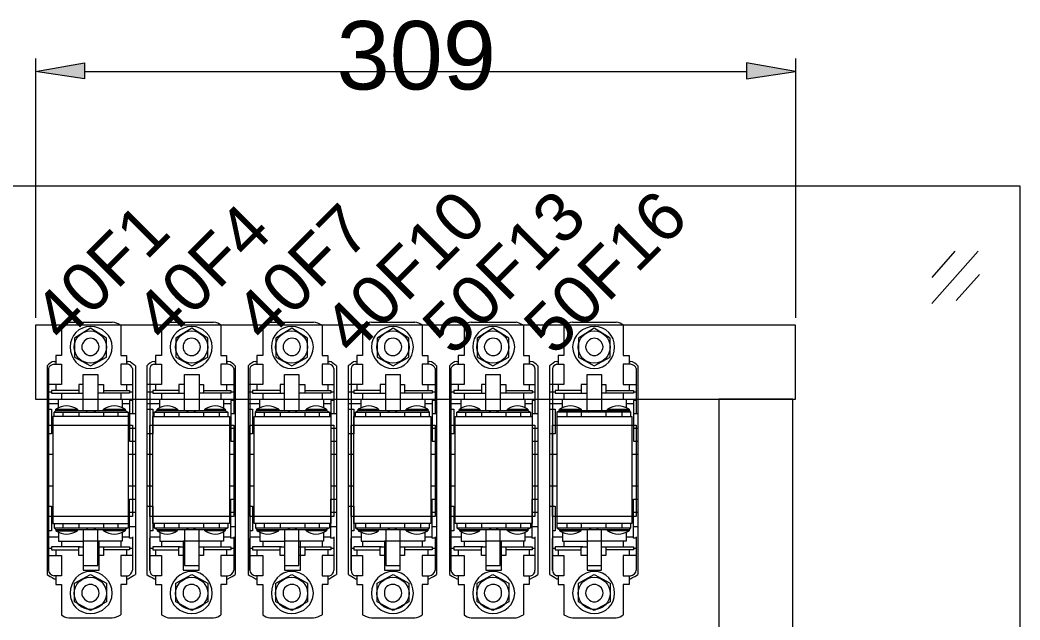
# Model space of a CAD drawing. Header units: millimetres. Extents: x 1004 to 59588, y 686 to 38112.
# Drawn here: x 17306.2 to 17712.5, y 12827.4 to 13071 of the extents above; entities that cross this region are included whole.
import ezdxf

# ---------------------------------------------------------------- set-up
doc = ezdxf.new("R2010")
doc.units = ezdxf.units.MM
doc.layers.add('PDF4_Geometry', color=7, linetype='Continuous')
doc.layers.add('PDF4_Text', color=7, linetype='Continuous')
doc.styles.add('PDF Arial', font='arial.ttf')

msp = doc.modelspace()

# ---------------------------------------------------------------- hatches: boundary and pattern name
at = {"layer": 'PDF4_Geometry', "transparency": 33554559}
for points in [[(17332.46, 13053.54), (17332.46, 13047.07), (17312.46, 13050.01), (17312.46, 13050.01)], [(17601.28, 13053.54), (17601.28, 13047.07), (17621.28, 13050.01), (17621.28, 13050.01)]]:
    msp.add_hatch(color=256, dxfattribs=at).paths.add_polyline_path(points)

# ---------------------------------------------------------------- linework, layer by layer
at = {"layer": 'PDF4_Geometry', "lineweight": 18}
for points in [[(17312.46, 13055.3), (17312.46, 12950.01)], [(17621.28, 13055.3), (17621.28, 12950.01)], [(17332.46, 13050.01), (17601.28, 13050.01)], [(17325.99, 12948.24), (17343.63, 12948.24)], [(17366.58, 12948.24), (17384.81, 12948.24)], [(17407.75, 12948.24), (17425.4, 12948.24)], [(17448.93, 12948.24), (17466.58, 12948.24)], [(17489.52, 12948.24), (17507.75, 12948.24)], [(17530.69, 12948.24), (17548.34, 12948.24)], [(17323.05, 12947.07), (17323.05, 12934.71), (17320.69, 12934.71), (17320.69, 12931.18)], [(17347.16, 12947.07), (17347.16, 12934.71), (17349.52, 12934.71), (17349.52, 12931.18)], [(17363.63, 12947.07), (17363.63, 12934.71), (17361.28, 12934.71), (17361.28, 12931.18)], [(17387.75, 12947.07), (17387.75, 12934.71), (17390.11, 12934.71), (17390.11, 12931.18)], [(17404.81, 12947.07), (17404.81, 12934.71), (17402.46, 12934.71), (17402.46, 12931.18)], [(17428.93, 12947.07), (17428.93, 12934.71), (17431.28, 12934.71), (17431.28, 12931.18)], [(17445.4, 12947.07), (17445.4, 12934.71), (17443.05, 12934.71), (17443.05, 12931.18)], [(17469.52, 12947.07), (17469.52, 12934.71), (17471.87, 12934.71), (17471.87, 12931.18)], [(17486.58, 12947.07), (17486.58, 12934.71), (17484.22, 12934.71), (17484.22, 12931.18)], [(17510.69, 12947.07), (17510.69, 12934.71), (17513.05, 12934.71), (17513.05, 12931.18)], [(17527.16, 12947.07), (17527.16, 12934.71), (17524.81, 12934.71), (17524.81, 12931.18)], [(17551.28, 12947.07), (17551.28, 12934.71), (17553.63, 12934.71), (17553.63, 12931.18)], [(17320.11, 12932.36), (17320.69, 12932.36)], [(17349.52, 12932.36), (17350.11, 12932.36)], [(17360.69, 12932.36), (17361.28, 12932.36)], [(17390.11, 12932.36), (17390.69, 12932.36)], [(17401.87, 12932.36), (17402.46, 12932.36)], [(17431.28, 12932.36), (17431.87, 12932.36)], [(17442.46, 12932.36), (17443.05, 12932.36)], [(17471.87, 12932.36), (17472.46, 12932.36)], [(17483.63, 12932.36), (17484.22, 12932.36)], [(17513.05, 12932.36), (17513.63, 12932.36)], [(17524.22, 12932.36), (17524.81, 12932.36)], [(17553.63, 12932.36), (17554.22, 12932.36)], [(17320.11, 12931.18), (17323.05, 12931.18), (17323.05, 12922.95), (17317.16, 12922.95)], [(17317.16, 12930.59), (17317.16, 12912.95), (17317.16, 12885.89), (17317.16, 12845.89)], [(17317.75, 12929.42), (17317.75, 12922.95)], [(17350.11, 12931.18), (17347.16, 12931.18), (17347.16, 12922.95), (17351.87, 12922.95)], [(17350.11, 12931.18), (17350.11, 12931.18)], [(17351.87, 12929.42), (17351.87, 12911.18)], [(17353.05, 12930.59), (17353.05, 12885.89), (17353.05, 12845.89)], [(17360.69, 12931.18), (17363.63, 12931.18), (17363.63, 12922.95), (17357.75, 12922.95)], [(17357.75, 12930.59), (17357.75, 12912.95), (17357.75, 12885.89), (17357.75, 12845.89)], [(17358.93, 12929.42), (17358.93, 12922.95)], [(17390.69, 12931.18), (17387.75, 12931.18), (17387.75, 12922.95), (17393.05, 12922.95)], [(17390.69, 12931.18), (17390.69, 12931.18)], [(17393.05, 12929.42), (17393.05, 12911.18)], [(17393.63, 12930.59), (17393.63, 12885.89), (17393.63, 12845.89)], [(17401.87, 12931.18), (17404.81, 12931.18), (17404.81, 12922.95), (17398.93, 12922.95)], [(17398.93, 12930.59), (17398.93, 12912.95), (17398.93, 12885.89), (17398.93, 12845.89)], [(17399.52, 12929.42), (17399.52, 12922.95)], [(17431.87, 12931.18), (17428.93, 12931.18), (17428.93, 12922.95), (17433.63, 12922.95)], [(17431.87, 12931.18), (17431.87, 12931.18)], [(17433.63, 12929.42), (17433.63, 12911.18)], [(17434.81, 12930.59), (17434.81, 12885.89), (17434.81, 12845.89)], [(17442.46, 12931.18), (17445.4, 12931.18), (17445.4, 12922.95), (17439.52, 12922.95)], [(17439.52, 12930.59), (17439.52, 12912.95), (17439.52, 12885.89), (17439.52, 12845.89)], [(17440.69, 12929.42), (17440.69, 12922.95)], [(17472.46, 12931.18), (17469.52, 12931.18), (17469.52, 12922.95), (17474.81, 12922.95)], [(17472.46, 12931.18), (17472.46, 12931.18)], [(17474.81, 12929.42), (17474.81, 12911.18)], [(17475.4, 12930.59), (17475.4, 12885.89), (17475.4, 12845.89)], [(17483.63, 12931.18), (17486.58, 12931.18), (17486.58, 12922.95), (17480.69, 12922.95)], [(17480.69, 12930.59), (17480.69, 12912.95), (17480.69, 12885.89), (17480.69, 12845.89)], [(17481.28, 12929.42), (17481.28, 12922.95)], [(17513.63, 12931.18), (17510.69, 12931.18), (17510.69, 12922.95), (17515.4, 12922.95)], [(17513.63, 12931.18), (17513.63, 12931.18)], [(17515.4, 12929.42), (17515.4, 12911.18)], [(17516.58, 12930.59), (17516.58, 12885.89), (17516.58, 12845.89)], [(17524.22, 12931.18), (17527.16, 12931.18), (17527.16, 12922.95), (17521.28, 12922.95)], [(17521.28, 12930.59), (17521.28, 12912.95), (17521.28, 12885.89), (17521.28, 12845.89)], [(17522.46, 12929.42), (17522.46, 12922.95)], [(17554.22, 12931.18), (17551.28, 12931.18), (17551.28, 12922.95), (17556.58, 12922.95)], [(17554.22, 12931.18), (17554.22, 12931.18)], [(17556.58, 12929.42), (17556.58, 12911.18)], [(17557.16, 12930.59), (17557.16, 12885.89), (17557.16, 12845.89)], [(17331.87, 12912.36), (17331.87, 12927.07), (17337.75, 12927.07), (17337.75, 12912.36)], [(17373.05, 12912.36), (17373.05, 12927.07), (17378.93, 12927.07), (17378.93, 12912.36)], [(17413.63, 12912.36), (17413.63, 12927.07), (17419.52, 12927.07), (17419.52, 12912.36)], [(17454.81, 12912.36), (17454.81, 12927.07), (17460.69, 12927.07), (17460.69, 12912.36)], [(17495.4, 12912.36), (17495.4, 12927.07), (17501.28, 12927.07), (17501.28, 12912.36)], [(17536.58, 12912.36), (17536.58, 12927.07), (17542.46, 12927.07), (17542.46, 12912.36)], [(17317.16, 12920.01), (17318.93, 12920.01)], [(17330.11, 12920.59), (17318.93, 12920.59), (17318.93, 12919.42), (17331.87, 12919.42)], [(17320.69, 12922.95), (17320.69, 12920.59)], [(17323.05, 12919.42), (17323.05, 12917.07)], [(17331.87, 12922.95), (17330.11, 12922.95), (17330.11, 12919.42)], [(17337.75, 12922.95), (17340.11, 12922.95), (17340.11, 12919.42)], [(17340.11, 12920.59), (17350.69, 12920.59), (17350.69, 12919.42), (17337.75, 12919.42)], [(17347.16, 12919.42), (17347.16, 12917.07)], [(17349.52, 12922.95), (17349.52, 12920.59)], [(17350.69, 12920.01), (17351.87, 12920.01)], [(17357.75, 12920.01), (17360.11, 12920.01)], [(17370.69, 12920.59), (17360.11, 12920.59), (17360.11, 12919.42), (17373.05, 12919.42)], [(17361.28, 12922.95), (17361.28, 12920.59)], [(17363.63, 12919.42), (17363.63, 12917.07)], [(17373.05, 12922.95), (17370.69, 12922.95), (17370.69, 12919.42)], [(17378.93, 12922.95), (17380.69, 12922.95), (17380.69, 12919.42)], [(17380.69, 12920.59), (17391.87, 12920.59), (17391.87, 12919.42), (17378.93, 12919.42)], [(17387.75, 12919.42), (17387.75, 12917.07)], [(17390.11, 12922.95), (17390.11, 12920.59)], [(17391.87, 12920.01), (17393.05, 12920.01)], [(17398.93, 12920.01), (17400.69, 12920.01)], [(17411.87, 12920.59), (17400.69, 12920.59), (17400.69, 12919.42), (17413.63, 12919.42)], [(17402.46, 12922.95), (17402.46, 12920.59)], [(17404.81, 12919.42), (17404.81, 12917.07)], [(17413.63, 12922.95), (17411.87, 12922.95), (17411.87, 12919.42)], [(17419.52, 12922.95), (17421.87, 12922.95), (17421.87, 12919.42)], [(17421.87, 12920.59), (17432.46, 12920.59), (17432.46, 12919.42), (17419.52, 12919.42)], [(17428.93, 12919.42), (17428.93, 12917.07)], [(17431.28, 12922.95), (17431.28, 12920.59)], [(17432.46, 12920.01), (17433.63, 12920.01)], [(17439.52, 12920.01), (17441.87, 12920.01)], [(17452.46, 12920.59), (17441.87, 12920.59), (17441.87, 12919.42), (17454.81, 12919.42)], [(17443.05, 12922.95), (17443.05, 12920.59)], [(17445.4, 12919.42), (17445.4, 12917.07)], [(17454.81, 12922.95), (17452.46, 12922.95), (17452.46, 12919.42)], [(17460.69, 12922.95), (17462.46, 12922.95), (17462.46, 12919.42)], [(17462.46, 12920.59), (17473.63, 12920.59), (17473.63, 12919.42), (17460.69, 12919.42)], [(17469.52, 12919.42), (17469.52, 12917.07)], [(17471.87, 12922.95), (17471.87, 12920.59)], [(17473.63, 12920.01), (17474.81, 12920.01)], [(17480.69, 12920.01), (17482.46, 12920.01)], [(17493.63, 12920.59), (17482.46, 12920.59), (17482.46, 12919.42), (17495.4, 12919.42)], [(17484.22, 12922.95), (17484.22, 12920.59)], [(17486.58, 12919.42), (17486.58, 12917.07)], [(17495.4, 12922.95), (17493.63, 12922.95), (17493.63, 12919.42)], [(17501.28, 12922.95), (17503.63, 12922.95), (17503.63, 12919.42)], [(17503.63, 12920.59), (17514.22, 12920.59), (17514.22, 12919.42), (17501.28, 12919.42)], [(17510.69, 12919.42), (17510.69, 12917.07)], [(17513.05, 12922.95), (17513.05, 12920.59)], [(17514.22, 12920.01), (17515.4, 12920.01)], [(17521.28, 12920.01), (17523.63, 12920.01)], [(17534.22, 12920.59), (17523.63, 12920.59), (17523.63, 12919.42), (17536.58, 12919.42)], [(17524.81, 12922.95), (17524.81, 12920.59)], [(17527.16, 12919.42), (17527.16, 12917.07)], [(17536.58, 12922.95), (17534.22, 12922.95), (17534.22, 12919.42)], [(17542.46, 12922.95), (17544.22, 12922.95), (17544.22, 12919.42)], [(17544.22, 12920.59), (17555.4, 12920.59), (17555.4, 12919.42), (17542.46, 12919.42)], [(17551.28, 12919.42), (17551.28, 12917.07)], [(17553.63, 12922.95), (17553.63, 12920.59)], [(17555.4, 12920.01), (17556.58, 12920.01)], [(17321.87, 12913.54), (17321.87, 12917.07), (17331.87, 12917.07)], [(17337.75, 12917.07), (17347.75, 12917.07), (17347.75, 12913.54)], [(17351.87, 12916.48), (17350.69, 12916.48), (17350.69, 12900.01), (17353.05, 12900.01)], [(17363.05, 12913.54), (17363.05, 12917.07), (17373.05, 12917.07)], [(17378.93, 12917.07), (17388.93, 12917.07), (17388.93, 12913.54)], [(17393.05, 12916.48), (17391.87, 12916.48), (17391.87, 12900.01), (17393.63, 12900.01)], [(17403.63, 12913.54), (17403.63, 12917.07), (17413.63, 12917.07)], [(17419.52, 12917.07), (17429.52, 12917.07), (17429.52, 12913.54)], [(17433.63, 12916.48), (17432.46, 12916.48), (17432.46, 12900.01), (17434.81, 12900.01)], [(17444.81, 12913.54), (17444.81, 12917.07), (17454.81, 12917.07)], [(17460.69, 12917.07), (17470.69, 12917.07), (17470.69, 12913.54)], [(17474.81, 12916.48), (17473.63, 12916.48), (17473.63, 12900.01), (17475.4, 12900.01)], [(17485.4, 12913.54), (17485.4, 12917.07), (17495.4, 12917.07)], [(17501.28, 12917.07), (17511.28, 12917.07), (17511.28, 12913.54)], [(17515.4, 12916.48), (17514.22, 12916.48), (17514.22, 12900.01), (17516.58, 12900.01)], [(17526.58, 12913.54), (17526.58, 12917.07), (17536.58, 12917.07)], [(17542.46, 12917.07), (17552.46, 12917.07), (17552.46, 12913.54)], [(17556.58, 12916.48), (17555.4, 12916.48), (17555.4, 12900.01), (17557.16, 12900.01)], [(17317.16, 12915.3), (17321.87, 12915.3)], [(17317.16, 12912.95), (17318.93, 12912.95), (17318.93, 12902.95), (17317.16, 12902.95)], [(17320.11, 12910.01), (17320.11, 12911.77), (17320.69, 12912.36), (17320.69, 12912.95), (17329.52, 12912.95), (17329.52, 12912.36)], [(17320.11, 12911.77), (17350.11, 12911.77), (17350.11, 12910.01), (17350.11, 12885.89), (17350.11, 12866.48), (17350.11, 12864.71), (17348.93, 12864.12), (17348.93, 12863.54), (17340.11, 12863.54), (17340.11, 12864.12)], [(17320.69, 12912.36), (17348.93, 12912.36)], [(17323.63, 12911.77), (17323.63, 12910.01)], [(17330.11, 12911.77), (17330.11, 12910.01)], [(17333.05, 12911.77), (17333.63, 12912.36)], [(17335.99, 12912.36), (17337.16, 12911.77)], [(17340.11, 12912.36), (17340.11, 12912.95), (17348.93, 12912.95), (17348.93, 12912.36), (17350.11, 12911.77)], [(17340.11, 12911.77), (17340.11, 12910.01)], [(17345.99, 12911.77), (17345.99, 12910.01)], [(17347.75, 12915.3), (17350.69, 12915.3)], [(17357.75, 12915.3), (17363.05, 12915.3)], [(17357.75, 12912.95), (17360.11, 12912.95), (17360.11, 12902.95), (17357.75, 12902.95)], [(17360.69, 12910.01), (17360.69, 12911.77), (17361.87, 12912.36), (17361.87, 12912.95), (17370.11, 12912.95), (17370.11, 12912.36)], [(17360.69, 12911.77), (17390.69, 12911.77)], [(17361.87, 12912.36), (17389.52, 12912.36)], [(17364.81, 12911.77), (17364.81, 12910.01)], [(17370.69, 12911.77), (17370.69, 12910.01)], [(17373.63, 12911.77), (17374.81, 12912.36)], [(17376.58, 12912.36), (17377.75, 12911.77)], [(17380.69, 12911.77), (17380.69, 12910.01)], [(17381.28, 12912.36), (17381.28, 12912.95), (17389.52, 12912.95), (17389.52, 12912.36), (17390.69, 12911.77), (17390.69, 12910.01)], [(17387.16, 12911.77), (17387.16, 12910.01)], [(17388.93, 12915.3), (17391.87, 12915.3)], [(17398.93, 12915.3), (17403.63, 12915.3)], [(17398.93, 12912.95), (17400.69, 12912.95), (17400.69, 12902.95), (17398.93, 12902.95)], [(17401.87, 12910.01), (17401.87, 12911.77), (17402.46, 12912.36), (17402.46, 12912.95), (17411.28, 12912.95), (17411.28, 12912.36)], [(17401.87, 12911.77), (17431.87, 12911.77)], [(17402.46, 12912.36), (17430.69, 12912.36)], [(17405.4, 12911.77), (17405.4, 12910.01)], [(17411.87, 12911.77), (17411.87, 12910.01)], [(17414.81, 12911.77), (17415.99, 12912.36)], [(17417.75, 12912.36), (17418.93, 12911.77)], [(17421.87, 12911.77), (17421.87, 12910.01)], [(17422.46, 12912.36), (17422.46, 12912.95), (17430.69, 12912.95), (17430.69, 12912.36), (17431.87, 12911.77), (17431.87, 12910.01)], [(17427.75, 12911.77), (17427.75, 12910.01)], [(17429.52, 12915.3), (17432.46, 12915.3)], [(17439.52, 12915.3), (17444.81, 12915.3)], [(17439.52, 12912.95), (17441.87, 12912.95), (17441.87, 12902.95), (17439.52, 12902.95)], [(17442.46, 12910.01), (17442.46, 12911.77), (17443.63, 12912.36), (17443.63, 12912.95), (17451.87, 12912.95), (17451.87, 12912.36)], [(17442.46, 12911.77), (17472.46, 12911.77)], [(17443.63, 12912.36), (17471.87, 12912.36)], [(17446.58, 12911.77), (17446.58, 12910.01)], [(17452.46, 12911.77), (17452.46, 12910.01)], [(17455.4, 12911.77), (17456.58, 12912.36)], [(17458.34, 12912.36), (17459.52, 12911.77)], [(17462.46, 12911.77), (17462.46, 12910.01)], [(17463.05, 12912.36), (17463.05, 12912.95), (17471.87, 12912.95), (17471.87, 12912.36), (17472.46, 12911.77), (17472.46, 12910.01)], [(17468.93, 12911.77), (17468.93, 12910.01)], [(17470.69, 12915.3), (17473.63, 12915.3)], [(17480.69, 12915.3), (17485.4, 12915.3)], [(17480.69, 12912.95), (17482.46, 12912.95), (17482.46, 12902.95), (17480.69, 12902.95)], [(17483.63, 12910.01), (17483.63, 12911.77), (17484.81, 12912.36), (17484.81, 12912.95), (17493.05, 12912.95), (17493.05, 12912.36)], [(17483.63, 12911.77), (17513.63, 12911.77)], [(17484.81, 12912.36), (17512.46, 12912.36)], [(17487.16, 12911.77), (17487.16, 12910.01)], [(17493.63, 12911.77), (17493.63, 12910.01)], [(17496.58, 12911.77), (17497.75, 12912.36)], [(17499.52, 12912.36), (17500.69, 12911.77)], [(17503.63, 12911.77), (17503.63, 12910.01)], [(17504.22, 12912.36), (17504.22, 12912.95), (17512.46, 12912.95), (17512.46, 12912.36), (17513.63, 12911.77), (17513.63, 12910.01)], [(17509.52, 12911.77), (17509.52, 12910.01)], [(17511.28, 12915.3), (17514.22, 12915.3)], [(17521.28, 12915.3), (17526.58, 12915.3)], [(17521.28, 12912.95), (17523.63, 12912.95), (17523.63, 12902.95), (17521.28, 12902.95)], [(17524.22, 12911.77), (17525.4, 12912.36), (17525.4, 12912.95), (17534.22, 12912.95), (17534.22, 12912.36)], [(17554.22, 12911.77), (17524.22, 12911.77), (17524.22, 12910.01), (17524.22, 12885.89), (17524.22, 12866.48), (17524.22, 12864.71), (17525.4, 12864.12), (17553.63, 12864.12)], [(17525.4, 12912.36), (17553.63, 12912.36)], [(17528.34, 12911.77), (17528.34, 12910.01)], [(17534.22, 12911.77), (17534.22, 12910.01)], [(17537.16, 12911.77), (17538.34, 12912.36)], [(17540.69, 12912.36), (17541.28, 12911.77)], [(17544.22, 12911.77), (17544.22, 12910.01)], [(17544.81, 12912.36), (17544.81, 12912.95), (17553.63, 12912.95), (17553.63, 12912.36), (17554.22, 12911.77), (17554.22, 12910.01)], [(17550.69, 12911.77), (17550.69, 12910.01)], [(17552.46, 12915.3), (17555.4, 12915.3)], [(17350.11, 12910.01), (17319.52, 12910.01), (17319.52, 12885.89), (17319.52, 12866.48), (17350.11, 12866.48)], [(17350.69, 12911.18), (17353.05, 12911.18)], [(17391.87, 12911.18), (17393.63, 12911.18)], [(17432.46, 12911.18), (17434.81, 12911.18)], [(17473.63, 12911.18), (17475.4, 12911.18)], [(17514.22, 12911.18), (17516.58, 12911.18)], [(17524.22, 12910.01), (17554.81, 12910.01), (17554.81, 12885.89), (17554.81, 12866.48), (17524.22, 12866.48)], [(17555.4, 12911.18), (17557.16, 12911.18)], [(17350.69, 12905.3), (17353.05, 12905.3)], [(17391.87, 12905.3), (17393.63, 12905.3)], [(17432.46, 12905.3), (17434.81, 12905.3)], [(17473.63, 12905.3), (17475.4, 12905.3)], [(17514.22, 12905.3), (17516.58, 12905.3)], [(17555.4, 12905.3), (17557.16, 12905.3)], [(17317.16, 12894.71), (17319.52, 12894.71)], [(17350.11, 12894.71), (17353.05, 12894.71)], [(17357.75, 12894.71), (17360.11, 12894.71)], [(17391.28, 12894.71), (17393.63, 12894.71)], [(17398.93, 12894.71), (17401.28, 12894.71)], [(17432.46, 12894.71), (17434.81, 12894.71)], [(17439.52, 12894.71), (17441.87, 12894.71)], [(17473.05, 12894.71), (17475.4, 12894.71)], [(17480.69, 12894.71), (17483.05, 12894.71)], [(17514.22, 12894.71), (17516.58, 12894.71)], [(17521.28, 12894.71), (17524.22, 12894.71)], [(17554.81, 12894.71), (17557.16, 12894.71)], [(17317.16, 12881.77), (17319.52, 12881.77)], [(17350.11, 12881.77), (17353.05, 12881.77)], [(17357.75, 12881.77), (17360.11, 12881.77)], [(17391.28, 12881.77), (17393.63, 12881.77)], [(17398.93, 12881.77), (17401.28, 12881.77)], [(17432.46, 12881.77), (17434.81, 12881.77)], [(17439.52, 12881.77), (17441.87, 12881.77)], [(17473.05, 12881.77), (17475.4, 12881.77)], [(17480.69, 12881.77), (17483.05, 12881.77)], [(17514.22, 12881.77), (17516.58, 12881.77)], [(17521.28, 12881.77), (17524.22, 12881.77)], [(17554.81, 12881.77), (17557.16, 12881.77)], [(17351.87, 12860.59), (17350.69, 12860.59), (17350.69, 12876.48), (17353.05, 12876.48)], [(17393.05, 12860.59), (17391.87, 12860.59), (17391.87, 12876.48), (17393.63, 12876.48)], [(17433.63, 12860.59), (17432.46, 12860.59), (17432.46, 12876.48), (17434.81, 12876.48)], [(17474.81, 12860.59), (17473.63, 12860.59), (17473.63, 12876.48), (17475.4, 12876.48)], [(17515.4, 12860.59), (17514.22, 12860.59), (17514.22, 12876.48), (17516.58, 12876.48)], [(17556.58, 12860.59), (17555.4, 12860.59), (17555.4, 12876.48), (17557.16, 12876.48)], [(17317.16, 12873.54), (17318.93, 12873.54), (17318.93, 12863.54), (17317.75, 12863.54), (17317.75, 12847.65), (17317.75, 12860.59)], [(17350.69, 12871.18), (17353.05, 12871.18)], [(17357.75, 12873.54), (17360.11, 12873.54), (17360.11, 12863.54), (17358.93, 12863.54), (17358.93, 12847.65), (17358.93, 12860.59)], [(17391.87, 12871.18), (17393.63, 12871.18)], [(17398.93, 12873.54), (17400.69, 12873.54), (17400.69, 12863.54), (17399.52, 12863.54), (17399.52, 12847.65), (17399.52, 12860.59)], [(17432.46, 12871.18), (17434.81, 12871.18)], [(17439.52, 12873.54), (17441.87, 12873.54), (17441.87, 12863.54), (17440.69, 12863.54), (17440.69, 12847.65), (17440.69, 12860.59)], [(17473.63, 12871.18), (17475.4, 12871.18)], [(17480.69, 12873.54), (17482.46, 12873.54), (17482.46, 12863.54), (17481.28, 12863.54), (17481.28, 12847.65), (17481.28, 12860.59)], [(17514.22, 12871.18), (17516.58, 12871.18)], [(17521.28, 12873.54), (17523.63, 12873.54), (17523.63, 12863.54), (17522.46, 12863.54), (17522.46, 12847.65), (17522.46, 12860.59)], [(17555.4, 12871.18), (17557.16, 12871.18)], [(17320.11, 12866.48), (17320.11, 12864.71), (17320.69, 12864.12), (17348.93, 12864.12)], [(17320.11, 12864.71), (17350.11, 12864.71)], [(17320.69, 12864.12), (17320.69, 12863.54), (17329.52, 12863.54), (17329.52, 12864.12)], [(17321.87, 12862.95), (17321.87, 12859.42), (17331.87, 12859.42), (17331.87, 12847.65), (17338.34, 12847.65), (17338.34, 12859.42), (17331.87, 12859.42)], [(17323.63, 12866.48), (17323.63, 12864.71)], [(17330.11, 12866.48), (17330.11, 12864.71)], [(17331.87, 12864.12), (17331.87, 12849.42), (17337.75, 12849.42), (17337.75, 12864.12)], [(17333.05, 12864.71), (17333.63, 12864.12)], [(17335.99, 12864.12), (17337.16, 12864.71)], [(17347.75, 12862.95), (17347.75, 12859.42), (17337.75, 12859.42)], [(17340.11, 12866.48), (17340.11, 12864.71)], [(17345.99, 12866.48), (17345.99, 12864.71)], [(17350.69, 12865.3), (17353.05, 12865.3)], [(17360.69, 12866.48), (17360.69, 12864.71), (17361.87, 12864.12), (17389.52, 12864.12)], [(17360.69, 12864.71), (17390.69, 12864.71)], [(17361.87, 12864.12), (17361.87, 12863.54), (17370.11, 12863.54), (17370.11, 12864.12)], [(17363.05, 12862.95), (17363.05, 12859.42), (17373.05, 12859.42)], [(17364.81, 12866.48), (17364.81, 12864.71)], [(17370.69, 12866.48), (17370.69, 12864.71)], [(17388.93, 12862.95), (17388.93, 12859.42), (17378.93, 12859.42), (17372.46, 12859.42), (17372.46, 12847.65), (17378.93, 12847.65), (17378.93, 12859.42)], [(17373.05, 12864.12), (17373.05, 12849.42), (17378.93, 12849.42), (17378.93, 12864.12)], [(17373.63, 12864.71), (17374.81, 12864.12)], [(17376.58, 12864.12), (17377.75, 12864.71)], [(17380.69, 12866.48), (17380.69, 12864.71)], [(17390.69, 12866.48), (17390.69, 12864.71), (17389.52, 12864.12), (17389.52, 12863.54), (17381.28, 12863.54), (17381.28, 12864.12)], [(17387.16, 12866.48), (17387.16, 12864.71)], [(17391.87, 12865.3), (17393.63, 12865.3)], [(17401.87, 12866.48), (17401.87, 12864.71), (17402.46, 12864.12), (17430.69, 12864.12)], [(17401.87, 12864.71), (17431.87, 12864.71)], [(17402.46, 12864.12), (17402.46, 12863.54), (17411.28, 12863.54), (17411.28, 12864.12)], [(17403.63, 12862.95), (17403.63, 12859.42), (17413.63, 12859.42), (17413.63, 12847.65), (17420.11, 12847.65), (17420.11, 12859.42), (17413.63, 12859.42)], [(17405.4, 12866.48), (17405.4, 12864.71)], [(17411.87, 12866.48), (17411.87, 12864.71)], [(17413.63, 12864.12), (17413.63, 12849.42), (17419.52, 12849.42), (17419.52, 12864.12)], [(17414.81, 12864.71), (17415.99, 12864.12)], [(17417.75, 12864.12), (17418.93, 12864.71)], [(17429.52, 12862.95), (17429.52, 12859.42), (17419.52, 12859.42)], [(17421.87, 12866.48), (17421.87, 12864.71)], [(17431.87, 12866.48), (17431.87, 12864.71), (17430.69, 12864.12), (17430.69, 12863.54), (17422.46, 12863.54), (17422.46, 12864.12)], [(17427.75, 12866.48), (17427.75, 12864.71)], [(17432.46, 12865.3), (17434.81, 12865.3)], [(17442.46, 12866.48), (17442.46, 12864.71), (17443.63, 12864.12), (17471.87, 12864.12)], [(17442.46, 12864.71), (17472.46, 12864.71)], [(17443.63, 12864.12), (17443.63, 12863.54), (17451.87, 12863.54), (17451.87, 12864.12)], [(17444.81, 12862.95), (17444.81, 12859.42), (17454.81, 12859.42)], [(17446.58, 12866.48), (17446.58, 12864.71)], [(17452.46, 12866.48), (17452.46, 12864.71)], [(17470.69, 12862.95), (17470.69, 12859.42), (17460.69, 12859.42), (17454.22, 12859.42), (17454.22, 12847.65), (17460.69, 12847.65), (17460.69, 12859.42)], [(17454.81, 12864.12), (17454.81, 12849.42), (17460.69, 12849.42), (17460.69, 12864.12)], [(17455.4, 12864.71), (17456.58, 12864.12)], [(17458.34, 12864.12), (17459.52, 12864.71)], [(17462.46, 12866.48), (17462.46, 12864.71)], [(17472.46, 12866.48), (17472.46, 12864.71), (17471.87, 12864.12), (17471.87, 12863.54), (17463.05, 12863.54), (17463.05, 12864.12)], [(17468.93, 12866.48), (17468.93, 12864.71)], [(17473.63, 12865.3), (17475.4, 12865.3)], [(17483.63, 12866.48), (17483.63, 12864.71), (17484.81, 12864.12), (17512.46, 12864.12)], [(17483.63, 12864.71), (17513.63, 12864.71)], [(17484.81, 12864.12), (17484.81, 12863.54), (17493.05, 12863.54), (17493.05, 12864.12)], [(17485.4, 12862.95), (17485.4, 12859.42), (17495.4, 12859.42), (17495.4, 12847.65), (17501.87, 12847.65), (17501.87, 12859.42), (17495.4, 12859.42)], [(17487.16, 12866.48), (17487.16, 12864.71)], [(17493.63, 12866.48), (17493.63, 12864.71)], [(17495.4, 12864.12), (17495.4, 12849.42), (17501.28, 12849.42), (17501.28, 12864.12)], [(17496.58, 12864.71), (17497.75, 12864.12)], [(17499.52, 12864.12), (17500.69, 12864.71)], [(17511.28, 12862.95), (17511.28, 12859.42), (17501.28, 12859.42)], [(17503.63, 12866.48), (17503.63, 12864.71)], [(17513.63, 12866.48), (17513.63, 12864.71), (17512.46, 12864.12), (17512.46, 12863.54), (17504.22, 12863.54), (17504.22, 12864.12)], [(17509.52, 12866.48), (17509.52, 12864.71)], [(17514.22, 12865.3), (17516.58, 12865.3)], [(17524.22, 12864.71), (17554.22, 12864.71)], [(17525.4, 12864.12), (17525.4, 12863.54), (17534.22, 12863.54), (17534.22, 12864.12)], [(17526.58, 12862.95), (17526.58, 12859.42), (17536.58, 12859.42), (17536.58, 12847.65), (17542.46, 12847.65), (17542.46, 12859.42)], [(17528.34, 12866.48), (17528.34, 12864.71)], [(17534.22, 12866.48), (17534.22, 12864.71)], [(17536.58, 12864.12), (17536.58, 12849.42), (17542.46, 12849.42), (17542.46, 12864.12)], [(17552.46, 12862.95), (17552.46, 12859.42), (17542.46, 12859.42), (17536.58, 12859.42)], [(17537.16, 12864.71), (17538.34, 12864.12)], [(17540.69, 12864.12), (17541.28, 12864.71)], [(17544.22, 12866.48), (17544.22, 12864.71)], [(17554.22, 12866.48), (17554.22, 12864.71), (17553.63, 12864.12), (17553.63, 12863.54), (17544.81, 12863.54), (17544.81, 12864.12)], [(17550.69, 12866.48), (17550.69, 12864.71)], [(17555.4, 12865.3), (17557.16, 12865.3)], [(17317.75, 12861.18), (17321.87, 12861.18)], [(17323.05, 12859.42), (17323.05, 12857.07)], [(17347.16, 12859.42), (17347.16, 12857.07)], [(17347.75, 12861.18), (17350.69, 12861.18)], [(17351.87, 12861.18), (17351.87, 12847.65)], [(17358.93, 12861.18), (17363.05, 12861.18)], [(17363.63, 12859.42), (17363.63, 12857.07)], [(17387.75, 12859.42), (17387.75, 12857.07)], [(17388.93, 12861.18), (17391.87, 12861.18)], [(17393.05, 12861.18), (17393.05, 12847.65)], [(17399.52, 12861.18), (17403.63, 12861.18)], [(17404.81, 12859.42), (17404.81, 12857.07)], [(17428.93, 12859.42), (17428.93, 12857.07)], [(17429.52, 12861.18), (17432.46, 12861.18)], [(17433.63, 12861.18), (17433.63, 12847.65)], [(17440.69, 12861.18), (17444.81, 12861.18)], [(17445.4, 12859.42), (17445.4, 12857.07)], [(17469.52, 12859.42), (17469.52, 12857.07)], [(17470.69, 12861.18), (17473.63, 12861.18)], [(17474.81, 12861.18), (17474.81, 12847.65)], [(17481.28, 12861.18), (17485.4, 12861.18)], [(17486.58, 12859.42), (17486.58, 12857.07)], [(17510.69, 12859.42), (17510.69, 12857.07)], [(17511.28, 12861.18), (17514.22, 12861.18)], [(17515.4, 12861.18), (17515.4, 12847.65)], [(17522.46, 12861.18), (17526.58, 12861.18)], [(17527.16, 12859.42), (17527.16, 12857.07)], [(17551.28, 12859.42), (17551.28, 12857.07)], [(17552.46, 12861.18), (17555.4, 12861.18)], [(17556.58, 12861.18), (17556.58, 12847.65)], [(17317.75, 12856.48), (17318.93, 12856.48)], [(17330.69, 12857.07), (17318.93, 12857.07), (17318.93, 12855.89), (17330.11, 12855.89)], [(17320.69, 12855.89), (17320.69, 12853.54)], [(17331.87, 12853.54), (17330.11, 12853.54), (17330.11, 12857.07), (17331.87, 12857.07)], [(17337.75, 12857.07), (17340.11, 12857.07), (17340.11, 12853.54), (17337.75, 12853.54)], [(17339.52, 12857.07), (17350.69, 12857.07), (17350.69, 12855.89), (17340.11, 12855.89)], [(17349.52, 12855.89), (17349.52, 12853.54)], [(17350.69, 12856.48), (17351.87, 12856.48)], [(17358.93, 12856.48), (17360.11, 12856.48)], [(17371.28, 12857.07), (17360.11, 12857.07), (17360.11, 12855.89), (17370.69, 12855.89)], [(17361.28, 12855.89), (17361.28, 12853.54)], [(17373.05, 12853.54), (17370.69, 12853.54), (17370.69, 12857.07), (17373.05, 12857.07)], [(17378.93, 12857.07), (17380.69, 12857.07), (17380.69, 12853.54), (17378.93, 12853.54)], [(17380.11, 12857.07), (17391.87, 12857.07), (17391.87, 12855.89), (17380.69, 12855.89)], [(17390.11, 12855.89), (17390.11, 12853.54)], [(17391.87, 12856.48), (17393.05, 12856.48)], [(17399.52, 12856.48), (17400.69, 12856.48)], [(17412.46, 12857.07), (17400.69, 12857.07), (17400.69, 12855.89), (17411.87, 12855.89)], [(17402.46, 12855.89), (17402.46, 12853.54)], [(17413.63, 12853.54), (17411.87, 12853.54), (17411.87, 12857.07), (17413.63, 12857.07)], [(17419.52, 12857.07), (17421.87, 12857.07), (17421.87, 12853.54), (17419.52, 12853.54)], [(17421.28, 12857.07), (17432.46, 12857.07), (17432.46, 12855.89), (17421.87, 12855.89)], [(17431.28, 12855.89), (17431.28, 12853.54)], [(17432.46, 12856.48), (17433.63, 12856.48)], [(17440.69, 12856.48), (17441.87, 12856.48)], [(17453.05, 12857.07), (17441.87, 12857.07), (17441.87, 12855.89), (17452.46, 12855.89)], [(17443.05, 12855.89), (17443.05, 12853.54)], [(17454.81, 12853.54), (17452.46, 12853.54), (17452.46, 12857.07), (17454.81, 12857.07)], [(17460.69, 12857.07), (17462.46, 12857.07), (17462.46, 12853.54), (17460.69, 12853.54)], [(17461.87, 12857.07), (17473.63, 12857.07), (17473.63, 12855.89), (17462.46, 12855.89)], [(17471.87, 12855.89), (17471.87, 12853.54)], [(17473.63, 12856.48), (17474.81, 12856.48)], [(17481.28, 12856.48), (17482.46, 12856.48)], [(17494.22, 12857.07), (17482.46, 12857.07), (17482.46, 12855.89), (17493.63, 12855.89)], [(17484.22, 12855.89), (17484.22, 12853.54)], [(17495.4, 12853.54), (17493.63, 12853.54), (17493.63, 12857.07), (17495.4, 12857.07)], [(17501.28, 12857.07), (17503.63, 12857.07), (17503.63, 12853.54), (17501.28, 12853.54)], [(17503.05, 12857.07), (17514.22, 12857.07), (17514.22, 12855.89), (17503.63, 12855.89)], [(17513.05, 12855.89), (17513.05, 12853.54)], [(17514.22, 12856.48), (17515.4, 12856.48)], [(17522.46, 12856.48), (17523.63, 12856.48)], [(17534.81, 12857.07), (17523.63, 12857.07), (17523.63, 12855.89), (17534.22, 12855.89)], [(17524.81, 12855.89), (17524.81, 12853.54)], [(17536.58, 12853.54), (17534.22, 12853.54), (17534.22, 12857.07), (17536.58, 12857.07)], [(17542.46, 12857.07), (17544.22, 12857.07), (17544.22, 12853.54), (17542.46, 12853.54)], [(17543.63, 12857.07), (17555.4, 12857.07), (17555.4, 12855.89), (17544.22, 12855.89)], [(17553.63, 12855.89), (17553.63, 12853.54)], [(17555.4, 12856.48), (17556.58, 12856.48)], [(17317.75, 12853.54), (17323.05, 12853.54), (17323.05, 12845.3), (17320.11, 12845.3)], [(17351.87, 12853.54), (17347.16, 12853.54), (17347.16, 12845.3), (17350.11, 12845.3)], [(17358.93, 12853.54), (17363.63, 12853.54), (17363.63, 12845.3), (17360.69, 12845.3)], [(17393.05, 12853.54), (17387.75, 12853.54), (17387.75, 12845.3), (17390.69, 12845.3)], [(17399.52, 12853.54), (17404.81, 12853.54), (17404.81, 12845.3), (17401.87, 12845.3)], [(17433.63, 12853.54), (17428.93, 12853.54), (17428.93, 12845.3), (17431.87, 12845.3)], [(17440.69, 12853.54), (17445.4, 12853.54), (17445.4, 12845.3), (17442.46, 12845.3)], [(17474.81, 12853.54), (17469.52, 12853.54), (17469.52, 12845.3), (17472.46, 12845.3)], [(17481.28, 12853.54), (17486.58, 12853.54), (17486.58, 12845.3), (17483.63, 12845.3)], [(17515.4, 12853.54), (17510.69, 12853.54), (17510.69, 12845.3), (17513.63, 12845.3)], [(17522.46, 12853.54), (17527.16, 12853.54), (17527.16, 12845.3), (17524.22, 12845.3)], [(17556.58, 12853.54), (17551.28, 12853.54), (17551.28, 12845.3), (17554.22, 12845.3)], [(17320.11, 12844.12), (17320.69, 12844.12)], [(17320.69, 12845.3), (17320.69, 12841.77), (17323.05, 12841.77), (17323.05, 12829.42)], [(17349.52, 12845.3), (17349.52, 12841.77), (17347.16, 12841.77), (17347.16, 12829.42)], [(17349.52, 12844.12), (17350.11, 12844.12)], [(17360.69, 12844.12), (17361.28, 12844.12)], [(17361.28, 12845.3), (17361.28, 12841.77), (17363.63, 12841.77), (17363.63, 12829.42)], [(17390.11, 12845.3), (17390.11, 12841.77), (17387.75, 12841.77), (17387.75, 12829.42)], [(17390.11, 12844.12), (17390.69, 12844.12)], [(17401.87, 12844.12), (17402.46, 12844.12)], [(17402.46, 12845.3), (17402.46, 12841.77), (17404.81, 12841.77), (17404.81, 12829.42)], [(17431.28, 12845.3), (17431.28, 12841.77), (17428.93, 12841.77), (17428.93, 12829.42)], [(17431.28, 12844.12), (17431.87, 12844.12)], [(17442.46, 12844.12), (17443.05, 12844.12)], [(17443.05, 12845.3), (17443.05, 12841.77), (17445.4, 12841.77), (17445.4, 12829.42)], [(17471.87, 12845.3), (17471.87, 12841.77), (17469.52, 12841.77), (17469.52, 12829.42)], [(17471.87, 12844.12), (17472.46, 12844.12)], [(17483.63, 12844.12), (17484.22, 12844.12)], [(17484.22, 12845.3), (17484.22, 12841.77), (17486.58, 12841.77), (17486.58, 12829.42)], [(17513.05, 12845.3), (17513.05, 12841.77), (17510.69, 12841.77), (17510.69, 12829.42)], [(17513.05, 12844.12), (17513.63, 12844.12)], [(17524.22, 12844.12), (17524.81, 12844.12)], [(17524.81, 12845.3), (17524.81, 12841.77), (17527.16, 12841.77), (17527.16, 12829.42)], [(17553.63, 12845.3), (17553.63, 12841.77), (17551.28, 12841.77), (17551.28, 12829.42)], [(17553.63, 12844.12), (17554.22, 12844.12)], [(17325.99, 12828.24), (17343.63, 12828.24)], [(17366.58, 12828.24), (17384.81, 12828.24)], [(17407.75, 12828.24), (17425.4, 12828.24)], [(17448.93, 12828.24), (17466.58, 12828.24)], [(17489.52, 12828.24), (17507.75, 12828.24)], [(17530.69, 12828.24), (17548.34, 12828.24)]]:
    msp.add_lwpolyline(points, dxfattribs=at)
at = {"layer": 'PDF4_Geometry', "lineweight": 0}
for points in [[(17332.46, 13053.54), (17332.46, 13047.07), (17312.46, 13050.01)], [(17621.28, 13050.01), (17601.28, 13053.54), (17601.28, 13047.07)], [(17293.05, 12316.48), (17712.46, 12316.48), (17712.46, 13003.54), (17293.05, 13003.54)], [(17312.46, 12917.07), (17621.28, 12917.07), (17621.28, 12947.07), (17312.46, 12947.07)], [(17590.11, 12800.01), (17620.11, 12800.01), (17620.11, 12917.07), (17590.11, 12917.07)]]:
    msp.add_lwpolyline(points, close=True, dxfattribs=at)
for points in [[(17695.4, 12977.07), (17676.58, 12955.89)], [(17685.99, 12977.07), (17676.58, 12966.48)], [(17695.99, 12967.65), (17686.58, 12957.07)]]:
    msp.add_lwpolyline(points, dxfattribs=at)
at = {"layer": 'PDF4_Geometry', "lineweight": 18}
for points in [[(17328.34, 12934.12), (17334.81, 12930.59), (17341.28, 12934.12), (17341.28, 12941.77), (17334.81, 12945.89), (17328.34, 12941.77)], [(17369.52, 12934.12), (17375.99, 12930.59), (17382.46, 12934.12), (17382.46, 12941.77), (17375.99, 12945.89), (17369.52, 12941.77)], [(17410.11, 12934.12), (17416.58, 12930.59), (17423.05, 12934.12), (17423.05, 12941.77), (17416.58, 12945.89), (17410.11, 12941.77)], [(17451.28, 12934.12), (17457.75, 12930.59), (17464.22, 12934.12), (17464.22, 12941.77), (17457.75, 12945.89), (17451.28, 12941.77)], [(17491.87, 12934.12), (17498.34, 12930.59), (17504.81, 12934.12), (17504.81, 12941.77), (17498.34, 12945.89), (17491.87, 12941.77)], [(17533.05, 12934.12), (17539.52, 12930.59), (17545.99, 12934.12), (17545.99, 12941.77), (17539.52, 12945.89), (17533.05, 12941.77)], [(17360.11, 12866.48), (17360.11, 12885.89), (17360.11, 12910.01), (17391.28, 12910.01), (17391.28, 12885.89), (17391.28, 12866.48)], [(17401.28, 12866.48), (17401.28, 12885.89), (17401.28, 12910.01), (17432.46, 12910.01), (17432.46, 12885.89), (17432.46, 12866.48)], [(17441.87, 12866.48), (17441.87, 12885.89), (17441.87, 12910.01), (17473.05, 12910.01), (17473.05, 12885.89), (17473.05, 12866.48)], [(17483.05, 12866.48), (17483.05, 12885.89), (17483.05, 12910.01), (17514.22, 12910.01), (17514.22, 12885.89), (17514.22, 12866.48)], [(17317.75, 12869.42), (17317.75, 12906.48), (17351.87, 12906.48), (17351.87, 12869.42)], [(17358.93, 12869.42), (17358.93, 12906.48), (17393.05, 12906.48), (17393.05, 12869.42)], [(17399.52, 12869.42), (17399.52, 12906.48), (17433.63, 12906.48), (17433.63, 12869.42)], [(17440.69, 12869.42), (17440.69, 12906.48), (17474.81, 12906.48), (17474.81, 12869.42)], [(17481.28, 12869.42), (17481.28, 12906.48), (17515.4, 12906.48), (17515.4, 12869.42)], [(17522.46, 12869.42), (17522.46, 12906.48), (17556.58, 12906.48), (17556.58, 12869.42)], [(17328.34, 12834.71), (17328.34, 12842.36), (17334.81, 12845.89), (17341.28, 12842.36), (17341.28, 12834.71), (17334.81, 12831.18)], [(17369.52, 12834.71), (17369.52, 12842.36), (17375.99, 12845.89), (17382.46, 12842.36), (17382.46, 12834.71), (17375.99, 12831.18)], [(17410.11, 12834.71), (17410.11, 12842.36), (17416.58, 12845.89), (17423.05, 12842.36), (17423.05, 12834.71), (17416.58, 12831.18)], [(17451.28, 12834.71), (17451.28, 12842.36), (17457.75, 12845.89), (17464.22, 12842.36), (17464.22, 12834.71), (17457.75, 12831.18)], [(17491.87, 12834.71), (17491.87, 12842.36), (17498.34, 12845.89), (17504.81, 12842.36), (17504.81, 12834.71), (17498.34, 12831.18)], [(17533.05, 12834.71), (17533.05, 12842.36), (17539.52, 12845.89), (17545.99, 12842.36), (17545.99, 12834.71), (17539.52, 12831.18)]]:
    msp.add_lwpolyline(points, close=True, dxfattribs=at)
at = {"layer": 'PDF4_Geometry', "lineweight": 5}
for points in [[(17317.75, 12928.24), (17317.75, 12848.24)], [(17358.93, 12928.24), (17358.93, 12848.24)], [(17399.52, 12928.24), (17399.52, 12848.24)], [(17440.69, 12928.24), (17440.69, 12848.24)], [(17481.28, 12928.24), (17481.28, 12848.24)], [(17522.46, 12928.24), (17522.46, 12848.24)], [(17317.16, 12925.89), (17317.16, 12845.89)], [(17357.75, 12925.89), (17357.75, 12845.89)], [(17398.93, 12925.89), (17398.93, 12845.89)], [(17439.52, 12925.89), (17439.52, 12845.89)], [(17480.69, 12925.89), (17480.69, 12845.89)], [(17521.28, 12925.89), (17521.28, 12845.89)]]:
    msp.add_lwpolyline(points, dxfattribs=at)
at = {"layer": 'PDF4_Geometry', "lineweight": 18}
for centre in [(17334.75, 12938.18), (17375.93, 12938.18), (17416.52, 12938.18), (17457.7, 12938.18), (17498.28, 12938.18), (17539.46, 12938.18), (17334.75, 12838.18), (17375.93, 12838.18), (17416.52, 12838.18), (17457.7, 12838.18), (17498.28, 12838.18), (17539.46, 12838.18)]:
    msp.add_circle(centre, 6.53, dxfattribs=at)
for points in [[(17325.99, 12948.24), (17324.81, 12948.24), (17323.63, 12947.65), (17323.05, 12947.07)], [(17347.16, 12947.07), (17345.99, 12947.65), (17344.81, 12948.24), (17343.63, 12948.24)], [(17366.58, 12948.24), (17365.99, 12948.24), (17364.81, 12947.65), (17363.63, 12947.07)], [(17387.75, 12947.07), (17387.16, 12947.65), (17385.99, 12948.24), (17384.81, 12948.24)], [(17407.75, 12948.24), (17406.58, 12948.24), (17405.4, 12947.65), (17404.81, 12947.07)], [(17428.93, 12947.07), (17427.75, 12947.65), (17426.58, 12948.24), (17425.4, 12948.24)], [(17448.93, 12948.24), (17447.75, 12948.24), (17446.58, 12947.65), (17445.4, 12947.07)], [(17469.52, 12947.07), (17468.93, 12947.65), (17467.75, 12948.24), (17466.58, 12948.24)], [(17489.52, 12948.24), (17488.34, 12948.24), (17487.16, 12947.65), (17486.58, 12947.07)], [(17510.69, 12947.07), (17509.52, 12947.65), (17508.34, 12948.24), (17507.75, 12948.24)], [(17530.69, 12948.24), (17529.52, 12948.24), (17528.34, 12947.65), (17527.16, 12947.07)], [(17551.28, 12947.07), (17550.69, 12947.65), (17549.52, 12948.24), (17548.34, 12948.24)], [(17334.81, 12946.48), (17330.11, 12946.48), (17326.58, 12942.95), (17326.58, 12938.24)], [(17343.63, 12938.24), (17343.63, 12942.95), (17339.52, 12946.48), (17334.81, 12946.48)], [(17375.99, 12946.48), (17371.28, 12946.48), (17367.16, 12942.95), (17367.16, 12938.24)], [(17384.22, 12938.24), (17384.22, 12942.95), (17380.69, 12946.48), (17375.99, 12946.48)], [(17416.58, 12946.48), (17411.87, 12946.48), (17408.34, 12942.95), (17408.34, 12938.24)], [(17425.4, 12938.24), (17425.4, 12942.95), (17421.28, 12946.48), (17416.58, 12946.48)], [(17457.75, 12946.48), (17453.05, 12946.48), (17448.93, 12942.95), (17448.93, 12938.24)], [(17465.99, 12938.24), (17465.99, 12942.95), (17462.46, 12946.48), (17457.75, 12946.48)], [(17498.34, 12946.48), (17493.63, 12946.48), (17490.11, 12942.95), (17490.11, 12938.24)], [(17507.16, 12938.24), (17507.16, 12942.95), (17503.05, 12946.48), (17498.34, 12946.48)], [(17539.52, 12946.48), (17534.81, 12946.48), (17530.69, 12942.95), (17530.69, 12938.24)], [(17547.75, 12938.24), (17547.75, 12942.95), (17544.22, 12946.48), (17539.52, 12946.48)], [(17334.81, 12941.77), (17333.05, 12941.77), (17331.28, 12940.01), (17331.28, 12938.24)], [(17338.34, 12938.24), (17338.34, 12940.01), (17336.58, 12941.77), (17334.81, 12941.77)], [(17375.99, 12941.77), (17373.63, 12941.77), (17372.46, 12940.01), (17372.46, 12938.24)], [(17379.52, 12938.24), (17379.52, 12940.01), (17377.75, 12941.77), (17375.99, 12941.77)], [(17416.58, 12941.77), (17414.81, 12941.77), (17413.05, 12940.01), (17413.05, 12938.24)], [(17420.11, 12938.24), (17420.11, 12940.01), (17418.93, 12941.77), (17416.58, 12941.77)], [(17457.75, 12941.77), (17455.4, 12941.77), (17454.22, 12940.01), (17454.22, 12938.24)], [(17461.28, 12938.24), (17461.28, 12940.01), (17459.52, 12941.77), (17457.75, 12941.77)], [(17498.34, 12941.77), (17496.58, 12941.77), (17494.81, 12940.01), (17494.81, 12938.24)], [(17501.87, 12938.24), (17501.87, 12940.01), (17500.69, 12941.77), (17498.34, 12941.77)], [(17539.52, 12941.77), (17537.75, 12941.77), (17535.99, 12940.01), (17535.99, 12938.24)], [(17543.05, 12938.24), (17543.05, 12940.01), (17541.28, 12941.77), (17539.52, 12941.77)], [(17326.58, 12938.24), (17326.58, 12933.54), (17330.11, 12929.42), (17334.81, 12929.42)], [(17331.28, 12938.24), (17331.28, 12936.48), (17333.05, 12934.71), (17334.81, 12934.71)], [(17334.81, 12929.42), (17339.52, 12929.42), (17343.63, 12933.54), (17343.63, 12938.24)], [(17334.81, 12934.71), (17336.58, 12934.71), (17338.34, 12936.48), (17338.34, 12938.24)], [(17367.16, 12938.24), (17367.16, 12933.54), (17371.28, 12929.42), (17375.99, 12929.42)], [(17372.46, 12938.24), (17372.46, 12936.48), (17373.63, 12934.71), (17375.99, 12934.71)], [(17375.99, 12929.42), (17380.69, 12929.42), (17384.22, 12933.54), (17384.22, 12938.24)], [(17375.99, 12934.71), (17377.75, 12934.71), (17379.52, 12936.48), (17379.52, 12938.24)], [(17408.34, 12938.24), (17408.34, 12933.54), (17411.87, 12929.42), (17416.58, 12929.42)], [(17413.05, 12938.24), (17413.05, 12936.48), (17414.81, 12934.71), (17416.58, 12934.71)], [(17416.58, 12929.42), (17421.28, 12929.42), (17425.4, 12933.54), (17425.4, 12938.24)], [(17416.58, 12934.71), (17418.93, 12934.71), (17420.11, 12936.48), (17420.11, 12938.24)], [(17448.93, 12938.24), (17448.93, 12933.54), (17453.05, 12929.42), (17457.75, 12929.42)], [(17454.22, 12938.24), (17454.22, 12936.48), (17455.4, 12934.71), (17457.75, 12934.71)], [(17457.75, 12929.42), (17462.46, 12929.42), (17465.99, 12933.54), (17465.99, 12938.24)], [(17457.75, 12934.71), (17459.52, 12934.71), (17461.28, 12936.48), (17461.28, 12938.24)], [(17490.11, 12938.24), (17490.11, 12933.54), (17493.63, 12929.42), (17498.34, 12929.42)], [(17494.81, 12938.24), (17494.81, 12936.48), (17496.58, 12934.71), (17498.34, 12934.71)], [(17498.34, 12929.42), (17503.05, 12929.42), (17507.16, 12933.54), (17507.16, 12938.24)], [(17498.34, 12934.71), (17500.69, 12934.71), (17501.87, 12936.48), (17501.87, 12938.24)], [(17530.69, 12938.24), (17530.69, 12933.54), (17534.81, 12929.42), (17539.52, 12929.42)], [(17535.99, 12938.24), (17535.99, 12936.48), (17537.75, 12934.71), (17539.52, 12934.71)], [(17539.52, 12929.42), (17544.22, 12929.42), (17547.75, 12933.54), (17547.75, 12938.24)], [(17539.52, 12934.71), (17541.28, 12934.71), (17543.05, 12936.48), (17543.05, 12938.24)], [(17320.11, 12932.36), (17318.93, 12932.36), (17317.75, 12931.18), (17317.16, 12930.59)], [(17353.05, 12930.59), (17351.87, 12931.18), (17351.28, 12932.36), (17350.11, 12932.36)], [(17360.69, 12932.36), (17359.52, 12932.36), (17358.34, 12931.18), (17357.75, 12930.59)], [(17393.63, 12930.59), (17393.05, 12931.18), (17391.87, 12932.36), (17390.69, 12932.36)], [(17401.87, 12932.36), (17400.69, 12932.36), (17399.52, 12931.18), (17398.93, 12930.59)], [(17434.81, 12930.59), (17433.63, 12931.18), (17433.05, 12932.36), (17431.87, 12932.36)], [(17442.46, 12932.36), (17441.28, 12932.36), (17440.69, 12931.18), (17439.52, 12930.59)], [(17475.4, 12930.59), (17474.81, 12931.18), (17473.63, 12932.36), (17472.46, 12932.36)], [(17483.63, 12932.36), (17482.46, 12932.36), (17481.28, 12931.18), (17480.69, 12930.59)], [(17516.58, 12930.59), (17515.99, 12931.18), (17514.81, 12932.36), (17513.63, 12932.36)], [(17524.22, 12932.36), (17523.05, 12932.36), (17522.46, 12931.18), (17521.28, 12930.59)], [(17557.16, 12930.59), (17556.58, 12931.18), (17555.4, 12932.36), (17554.22, 12932.36)], [(17320.11, 12931.18), (17318.93, 12931.18), (17317.75, 12930.01), (17317.75, 12929.42)], [(17351.87, 12929.42), (17351.87, 12930.01), (17350.69, 12931.18), (17350.11, 12931.18)], [(17360.69, 12931.18), (17359.52, 12931.18), (17358.93, 12930.01), (17358.93, 12929.42)], [(17393.05, 12929.42), (17393.05, 12930.01), (17391.87, 12931.18), (17390.69, 12931.18)], [(17401.87, 12931.18), (17400.69, 12931.18), (17399.52, 12930.01), (17399.52, 12929.42)], [(17433.63, 12929.42), (17433.63, 12930.01), (17433.05, 12931.18), (17431.87, 12931.18)], [(17442.46, 12931.18), (17441.28, 12931.18), (17440.69, 12930.01), (17440.69, 12929.42)], [(17474.81, 12929.42), (17474.81, 12930.01), (17473.63, 12931.18), (17472.46, 12931.18)], [(17483.63, 12931.18), (17482.46, 12931.18), (17481.28, 12930.01), (17481.28, 12929.42)], [(17515.4, 12929.42), (17515.4, 12930.01), (17514.81, 12931.18), (17513.63, 12931.18)], [(17524.22, 12931.18), (17523.63, 12931.18), (17522.46, 12930.01), (17522.46, 12929.42)], [(17556.58, 12929.42), (17556.58, 12930.01), (17555.4, 12931.18), (17554.22, 12931.18)], [(17329.52, 12912.95), (17326.58, 12914.71), (17323.63, 12914.71), (17320.69, 12912.95)], [(17348.93, 12912.95), (17345.99, 12914.71), (17343.05, 12914.71), (17340.11, 12912.95)], [(17370.11, 12912.95), (17367.75, 12914.71), (17364.22, 12914.71), (17361.87, 12912.95)], [(17389.52, 12912.95), (17387.16, 12914.71), (17384.22, 12914.71), (17381.28, 12912.95)], [(17411.28, 12912.95), (17408.34, 12914.71), (17405.4, 12914.71), (17402.46, 12912.95)], [(17430.69, 12912.95), (17427.75, 12914.71), (17424.81, 12914.71), (17422.46, 12912.95)], [(17451.87, 12912.95), (17449.52, 12914.71), (17446.58, 12914.71), (17443.63, 12912.95)], [(17471.87, 12912.95), (17468.93, 12914.71), (17465.99, 12914.71), (17463.05, 12912.95)], [(17493.05, 12912.95), (17490.11, 12914.71), (17487.16, 12914.71), (17484.81, 12912.95)], [(17512.46, 12912.95), (17510.11, 12914.71), (17506.58, 12914.71), (17504.22, 12912.95)], [(17534.22, 12912.95), (17531.28, 12914.71), (17528.34, 12914.71), (17525.4, 12912.95)], [(17553.63, 12912.95), (17550.69, 12914.71), (17547.75, 12914.71), (17544.81, 12912.95)], [(17320.69, 12863.54), (17323.63, 12861.77), (17326.58, 12861.77), (17329.52, 12863.54)], [(17340.11, 12863.54), (17343.05, 12861.77), (17345.99, 12861.77), (17348.93, 12863.54)], [(17361.87, 12863.54), (17364.22, 12861.77), (17367.75, 12861.77), (17370.11, 12863.54)], [(17381.28, 12863.54), (17384.22, 12861.77), (17387.16, 12861.77), (17389.52, 12863.54)], [(17402.46, 12863.54), (17405.4, 12861.77), (17408.34, 12861.77), (17411.28, 12863.54)], [(17422.46, 12863.54), (17424.81, 12861.77), (17427.75, 12861.77), (17430.69, 12863.54)], [(17443.63, 12863.54), (17446.58, 12861.77), (17449.52, 12861.77), (17451.87, 12863.54)], [(17463.05, 12863.54), (17465.99, 12861.77), (17468.93, 12861.77), (17471.87, 12863.54)], [(17484.81, 12863.54), (17487.16, 12861.77), (17490.11, 12861.77), (17493.05, 12863.54)], [(17504.22, 12863.54), (17506.58, 12861.77), (17510.11, 12861.77), (17512.46, 12863.54)], [(17525.4, 12863.54), (17528.34, 12861.77), (17531.28, 12861.77), (17534.22, 12863.54)], [(17544.81, 12863.54), (17547.75, 12861.77), (17550.69, 12861.77), (17553.63, 12863.54)], [(17317.75, 12847.65), (17317.75, 12846.48), (17318.93, 12845.3), (17320.11, 12845.3)], [(17334.81, 12847.07), (17330.11, 12847.07), (17326.58, 12842.95), (17326.58, 12838.24)], [(17343.63, 12838.24), (17343.63, 12842.95), (17339.52, 12847.07), (17334.81, 12847.07)], [(17350.11, 12845.3), (17350.69, 12845.3), (17351.87, 12846.48), (17351.87, 12847.65)], [(17358.93, 12847.65), (17358.93, 12846.48), (17359.52, 12845.3), (17360.69, 12845.3)], [(17375.99, 12847.07), (17371.28, 12847.07), (17367.16, 12842.95), (17367.16, 12838.24)], [(17384.22, 12838.24), (17384.22, 12842.95), (17380.69, 12847.07), (17375.99, 12847.07)], [(17390.69, 12845.3), (17391.87, 12845.3), (17393.05, 12846.48), (17393.05, 12847.65)], [(17399.52, 12847.65), (17399.52, 12846.48), (17400.69, 12845.3), (17401.87, 12845.3)], [(17416.58, 12847.07), (17411.87, 12847.07), (17408.34, 12842.95), (17408.34, 12838.24)], [(17425.4, 12838.24), (17425.4, 12842.95), (17421.28, 12847.07), (17416.58, 12847.07)], [(17431.87, 12845.3), (17433.05, 12845.3), (17433.63, 12846.48), (17433.63, 12847.65)], [(17440.69, 12847.65), (17440.69, 12846.48), (17441.28, 12845.3), (17442.46, 12845.3)], [(17457.75, 12847.07), (17453.05, 12847.07), (17448.93, 12842.95), (17448.93, 12838.24)], [(17465.99, 12838.24), (17465.99, 12842.95), (17462.46, 12847.07), (17457.75, 12847.07)], [(17472.46, 12845.3), (17473.63, 12845.3), (17474.81, 12846.48), (17474.81, 12847.65)], [(17481.28, 12847.65), (17481.28, 12846.48), (17482.46, 12845.3), (17483.63, 12845.3)], [(17498.34, 12847.07), (17493.63, 12847.07), (17490.11, 12842.95), (17490.11, 12838.24)], [(17507.16, 12838.24), (17507.16, 12842.95), (17503.05, 12847.07), (17498.34, 12847.07)], [(17513.63, 12845.3), (17514.81, 12845.3), (17515.4, 12846.48), (17515.4, 12847.65)], [(17522.46, 12847.65), (17522.46, 12846.48), (17523.63, 12845.3), (17524.22, 12845.3)], [(17539.52, 12847.07), (17534.81, 12847.07), (17530.69, 12842.95), (17530.69, 12838.24)], [(17547.75, 12838.24), (17547.75, 12842.95), (17544.22, 12847.07), (17539.52, 12847.07)], [(17554.22, 12845.3), (17555.4, 12845.3), (17556.58, 12846.48), (17556.58, 12847.65)], [(17317.16, 12845.89), (17317.75, 12845.3), (17318.93, 12844.71), (17320.11, 12844.12)], [(17350.11, 12844.12), (17351.28, 12844.71), (17351.87, 12845.3), (17353.05, 12845.89)], [(17357.75, 12845.89), (17358.34, 12845.3), (17359.52, 12844.71), (17360.69, 12844.12)], [(17390.69, 12844.12), (17391.87, 12844.71), (17393.05, 12845.3), (17393.63, 12845.89)], [(17398.93, 12845.89), (17399.52, 12845.3), (17400.69, 12844.71), (17401.87, 12844.12)], [(17431.87, 12844.12), (17433.05, 12844.71), (17433.63, 12845.3), (17434.81, 12845.89)], [(17439.52, 12845.89), (17440.69, 12845.3), (17441.28, 12844.71), (17442.46, 12844.12)], [(17472.46, 12844.12), (17473.63, 12844.71), (17474.81, 12845.3), (17475.4, 12845.89)], [(17480.69, 12845.89), (17481.28, 12845.3), (17482.46, 12844.71), (17483.63, 12844.12)], [(17513.63, 12844.12), (17514.81, 12844.71), (17515.99, 12845.3), (17516.58, 12845.89)], [(17521.28, 12845.89), (17522.46, 12845.3), (17523.05, 12844.71), (17524.22, 12844.12)], [(17554.22, 12844.12), (17555.4, 12844.71), (17556.58, 12845.3), (17557.16, 12845.89)], [(17326.58, 12838.24), (17326.58, 12833.54), (17330.11, 12830.01), (17334.81, 12830.01)], [(17334.81, 12841.77), (17333.05, 12841.77), (17331.28, 12840.59), (17331.28, 12838.24)], [(17331.28, 12838.24), (17331.28, 12836.48), (17333.05, 12834.71), (17334.81, 12834.71)], [(17338.34, 12838.24), (17338.34, 12840.59), (17336.58, 12841.77), (17334.81, 12841.77)], [(17334.81, 12834.71), (17336.58, 12834.71), (17338.34, 12836.48), (17338.34, 12838.24)], [(17334.81, 12830.01), (17339.52, 12830.01), (17343.63, 12833.54), (17343.63, 12838.24)], [(17367.16, 12838.24), (17367.16, 12833.54), (17371.28, 12830.01), (17375.99, 12830.01)], [(17375.99, 12841.77), (17373.63, 12841.77), (17372.46, 12840.59), (17372.46, 12838.24)], [(17372.46, 12838.24), (17372.46, 12836.48), (17373.63, 12834.71), (17375.99, 12834.71)], [(17379.52, 12838.24), (17379.52, 12840.59), (17377.75, 12841.77), (17375.99, 12841.77)], [(17375.99, 12834.71), (17377.75, 12834.71), (17379.52, 12836.48), (17379.52, 12838.24)], [(17375.99, 12830.01), (17380.69, 12830.01), (17384.22, 12833.54), (17384.22, 12838.24)], [(17408.34, 12838.24), (17408.34, 12833.54), (17411.87, 12830.01), (17416.58, 12830.01)], [(17416.58, 12841.77), (17414.81, 12841.77), (17413.05, 12840.59), (17413.05, 12838.24)], [(17413.05, 12838.24), (17413.05, 12836.48), (17414.81, 12834.71), (17416.58, 12834.71)], [(17420.11, 12838.24), (17420.11, 12840.59), (17418.93, 12841.77), (17416.58, 12841.77)], [(17416.58, 12834.71), (17418.93, 12834.71), (17420.11, 12836.48), (17420.11, 12838.24)], [(17416.58, 12830.01), (17421.28, 12830.01), (17425.4, 12833.54), (17425.4, 12838.24)], [(17448.93, 12838.24), (17448.93, 12833.54), (17453.05, 12830.01), (17457.75, 12830.01)], [(17457.75, 12841.77), (17455.4, 12841.77), (17454.22, 12840.59), (17454.22, 12838.24)], [(17454.22, 12838.24), (17454.22, 12836.48), (17455.4, 12834.71), (17457.75, 12834.71)], [(17461.28, 12838.24), (17461.28, 12840.59), (17459.52, 12841.77), (17457.75, 12841.77)], [(17457.75, 12834.71), (17459.52, 12834.71), (17461.28, 12836.48), (17461.28, 12838.24)], [(17457.75, 12830.01), (17462.46, 12830.01), (17465.99, 12833.54), (17465.99, 12838.24)], [(17490.11, 12838.24), (17490.11, 12833.54), (17493.63, 12830.01), (17498.34, 12830.01)], [(17498.34, 12841.77), (17496.58, 12841.77), (17494.81, 12840.59), (17494.81, 12838.24)], [(17494.81, 12838.24), (17494.81, 12836.48), (17496.58, 12834.71), (17498.34, 12834.71)], [(17501.87, 12838.24), (17501.87, 12840.59), (17500.69, 12841.77), (17498.34, 12841.77)], [(17498.34, 12834.71), (17500.69, 12834.71), (17501.87, 12836.48), (17501.87, 12838.24)], [(17498.34, 12830.01), (17503.05, 12830.01), (17507.16, 12833.54), (17507.16, 12838.24)], [(17530.69, 12838.24), (17530.69, 12833.54), (17534.81, 12830.01), (17539.52, 12830.01)], [(17539.52, 12841.77), (17537.75, 12841.77), (17535.99, 12840.59), (17535.99, 12838.24)], [(17535.99, 12838.24), (17535.99, 12836.48), (17537.75, 12834.71), (17539.52, 12834.71)], [(17543.05, 12838.24), (17543.05, 12840.59), (17541.28, 12841.77), (17539.52, 12841.77)], [(17539.52, 12834.71), (17541.28, 12834.71), (17543.05, 12836.48), (17543.05, 12838.24)], [(17539.52, 12830.01), (17544.22, 12830.01), (17547.75, 12833.54), (17547.75, 12838.24)], [(17323.05, 12829.42), (17323.63, 12828.83), (17324.81, 12828.24), (17325.99, 12828.24)], [(17343.63, 12828.24), (17344.81, 12828.24), (17345.99, 12828.83), (17347.16, 12829.42)], [(17363.63, 12829.42), (17364.81, 12828.83), (17365.99, 12828.24), (17366.58, 12828.24)], [(17384.81, 12828.24), (17385.99, 12828.24), (17387.16, 12828.83), (17387.75, 12829.42)], [(17404.81, 12829.42), (17405.4, 12828.83), (17406.58, 12828.24), (17407.75, 12828.24)], [(17425.4, 12828.24), (17426.58, 12828.24), (17427.75, 12828.83), (17428.93, 12829.42)], [(17445.4, 12829.42), (17446.58, 12828.83), (17447.75, 12828.24), (17448.93, 12828.24)], [(17466.58, 12828.24), (17467.75, 12828.24), (17468.93, 12828.83), (17469.52, 12829.42)], [(17486.58, 12829.42), (17487.16, 12828.83), (17488.34, 12828.24), (17489.52, 12828.24)], [(17507.75, 12828.24), (17508.34, 12828.24), (17509.52, 12828.83), (17510.69, 12829.42)], [(17527.16, 12829.42), (17528.34, 12828.83), (17529.52, 12828.24), (17530.69, 12828.24)], [(17548.34, 12828.24), (17549.52, 12828.24), (17550.69, 12828.83), (17551.28, 12829.42)]]:
    msp.add_open_spline(points, degree=3, dxfattribs=at)

# ---------------------------------------------------------------- texts
at = {"layer": 'PDF4_Text', "insert": (17434.81, 13042.36), "char_height": 27.791, "attachment_point": 7, "style": 'PDF Arial'}
msp.add_mtext('309', dxfattribs=at)
at = {"layer": 'PDF4_Text', "char_height": 19.79, "attachment_point": 7, "rotation": 45, "style": 'PDF Arial'}
for s, insert in [('50F16', (17523.34, 12933.83)), ('40F7', (17405.7, 12939.12)), ('40F10', (17441.58, 12933.83)), ('50F13', (17482.17, 12933.83)), ('40F1', (17323.93, 12939.12)), ('40F4', (17365.11, 12939.12))]:
    msp.add_mtext(s, dxfattribs=dict(at, insert=insert))

doc.saveas('drawing.dxf')
